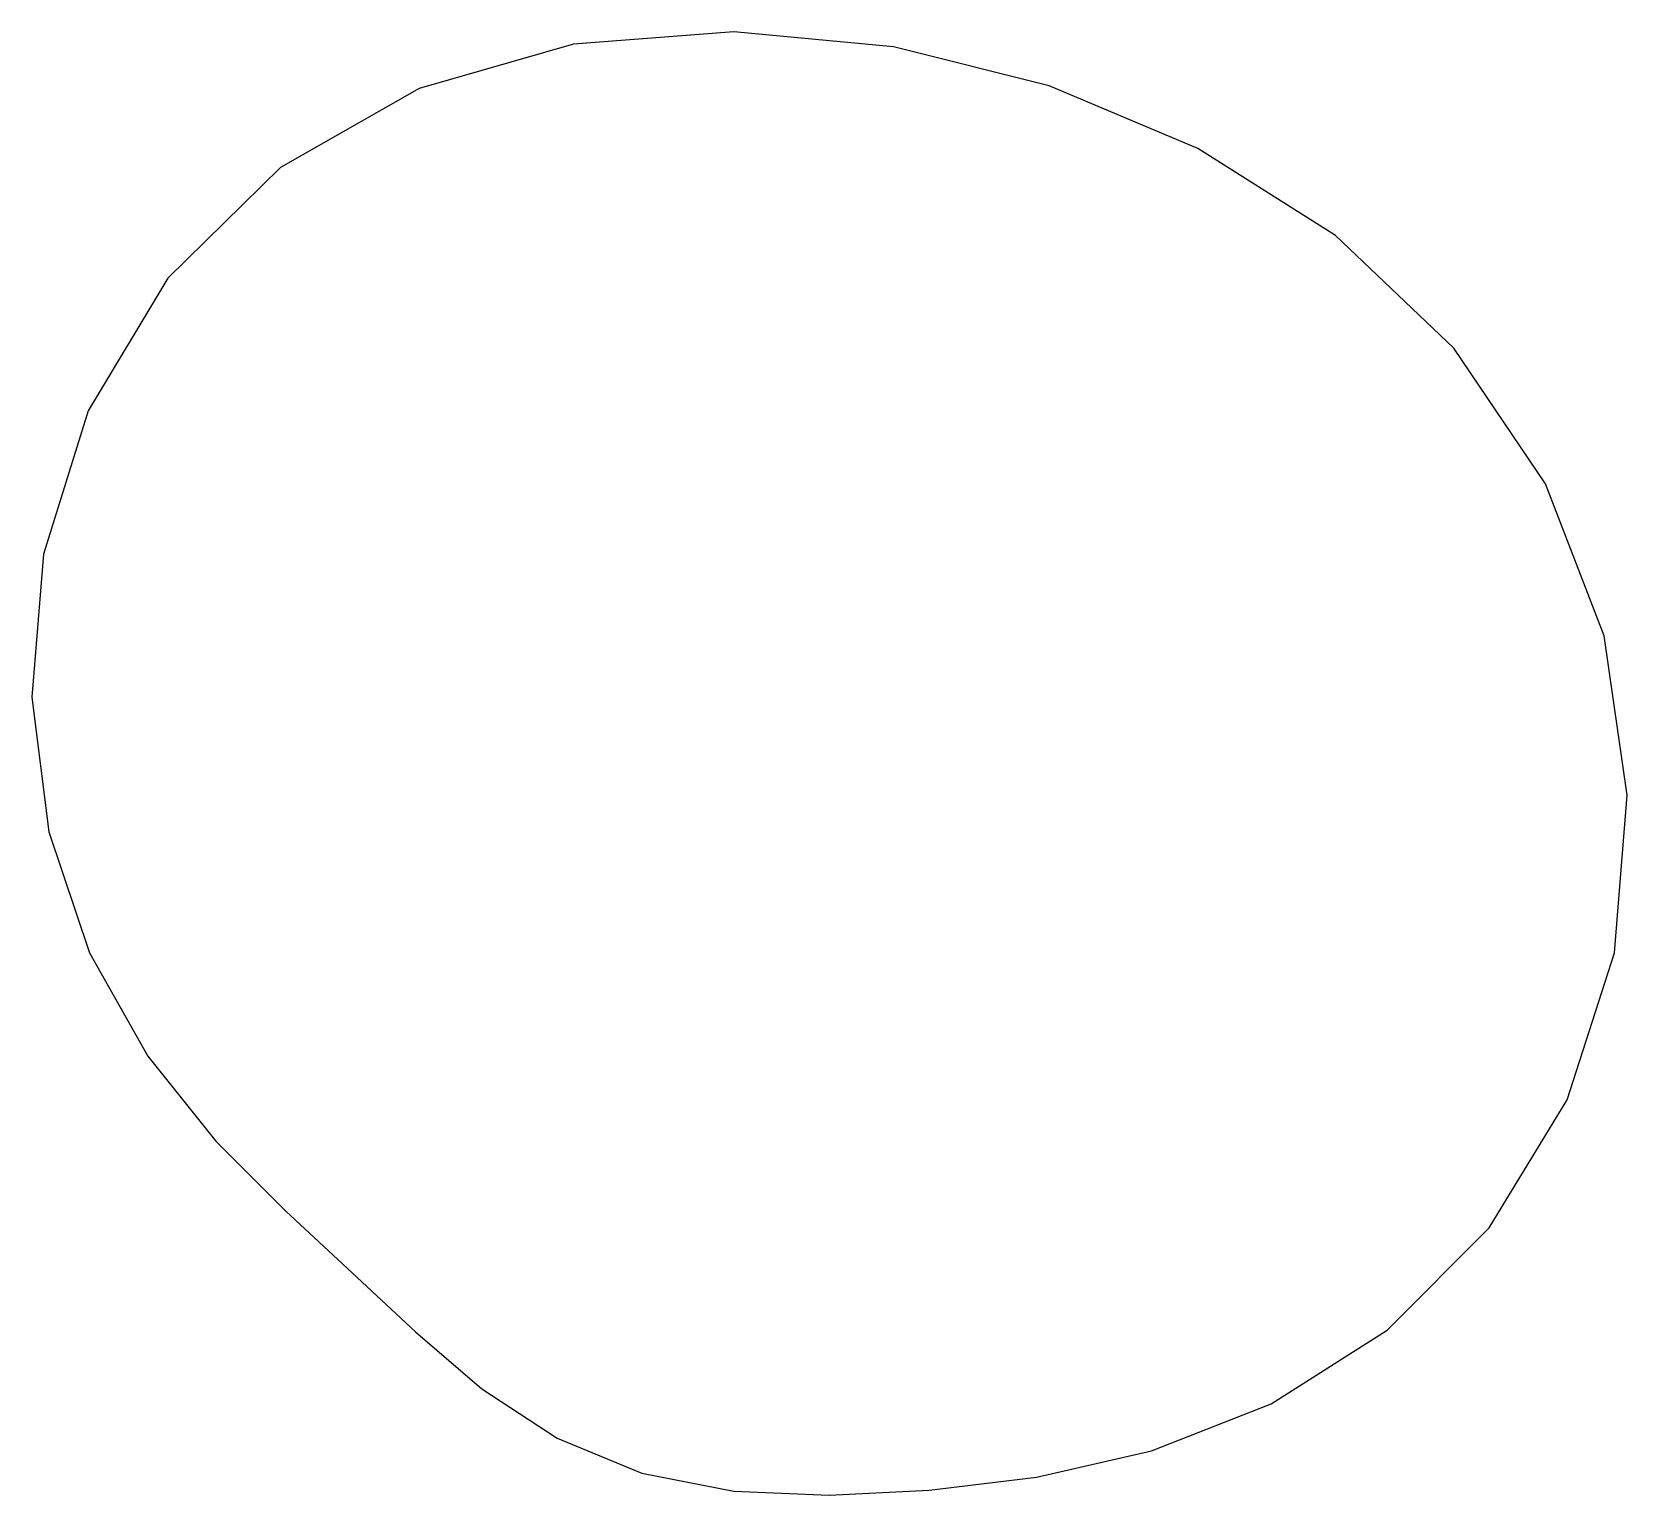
# Model space of a CAD drawing. Header units: metres. Extents: x -63 to 80, y -49 to 83.
import ezdxf

# ---------------------------------------------------------------- set-up
doc = ezdxf.new("R2010")
doc.units = ezdxf.units.M

msp = doc.modelspace()

# ---------------------------------------------------------------- linework, layer by layer
for p, q in [((0, 82.61), (-14.37, 81.5)), ((14.33, 81.26), (0, 82.61)), ((-14.37, 81.5), (-28.21, 77.52)), ((28.3, 77.76), (14.33, 81.26)), ((-28.21, 77.52), (-40.66, 70.43)), ((41.66, 72.16), (28.3, 77.76)), ((53.99, 64.34), (41.66, 72.16)), ((-40.66, 70.43), (-50.78, 60.52)), ((64.63, 54.23), (53.99, 64.34)), ((-50.78, 60.52), (-57.93, 48.61)), ((72.85, 42.06), (64.63, 54.23)), ((-57.93, 48.61), (-61.93, 35.75)), ((78.11, 28.43), (72.85, 42.06)), ((-61.93, 35.75), (-62.97, 22.92)), ((80.17, 14.14), (78.11, 28.43)), ((-62.97, 22.92), (-61.44, 10.83)), ((79.03, 0), (80.17, 14.14)), ((-61.44, 10.83), (-57.79, 0)), ((-57.79, 0), (-52.57, -9.27)), ((74.8, -13.19), (79.03, 0)), ((-52.57, -9.27), (-46.46, -16.91)), ((67.8, -24.68), (74.8, -13.19)), ((-46.46, -16.91), (-40.19, -23.2)), ((-40.19, -23.2), (-34.24, -28.73)), ((58.65, -33.86), (67.8, -24.68)), ((-34.24, -28.73), (-28.56, -34.03)), ((-28.56, -34.03), (-22.6, -39.14)), ((48.24, -40.48), (58.65, -33.86)), ((-22.6, -39.14), (-15.85, -43.56)), ((37.5, -44.7), (48.24, -40.48)), ((-15.85, -43.56), (-8.23, -46.69)), ((27.16, -47.04), (37.5, -44.7)), ((-8.23, -46.69), (0, -48.31)), ((17.55, -48.21), (27.16, -47.04)), ((0, -48.31), (8.58, -48.66)), ((8.58, -48.66), (17.55, -48.21))]:
    msp.add_line(p, q)

doc.saveas('drawing.dxf')
